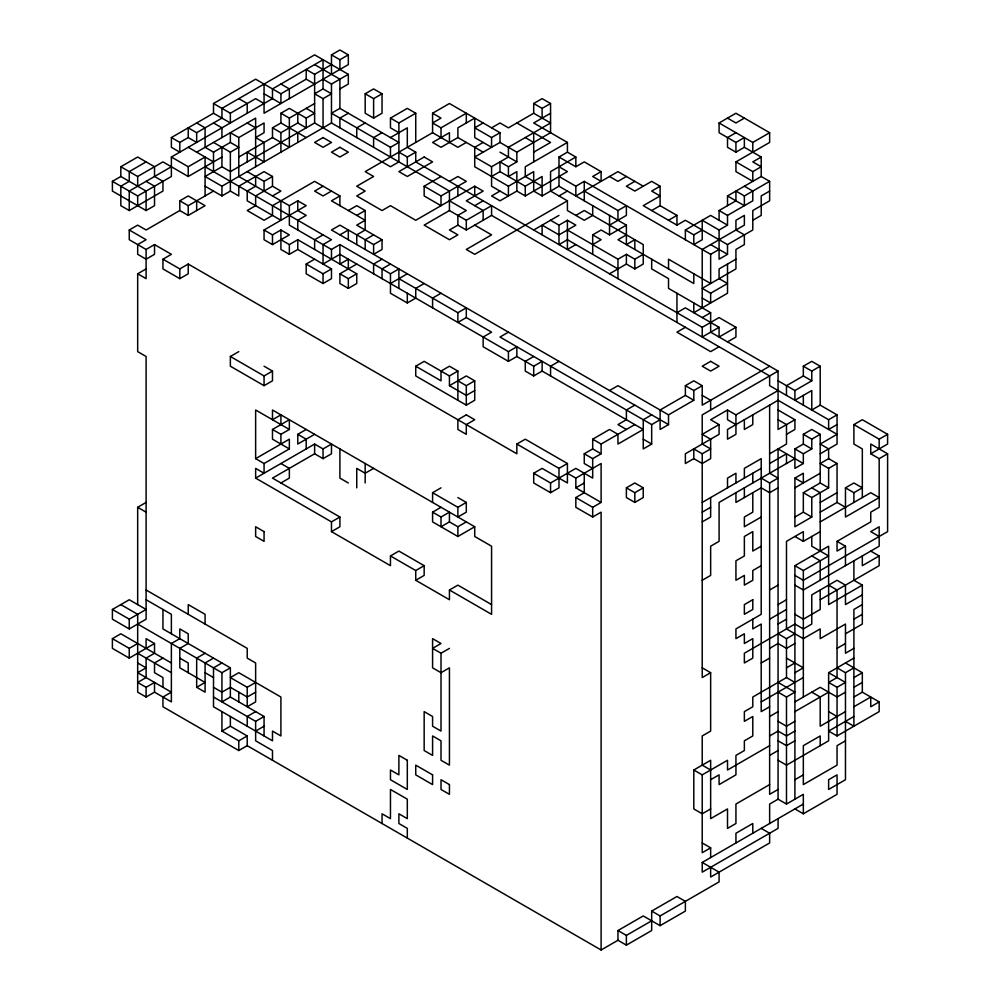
<?xml version="1.0" encoding="UTF-8"?>
<svg xmlns="http://www.w3.org/2000/svg" width="1000" height="1000" viewBox="0 0 1000 1000"><rect width="100%" height="100%" fill="white"/><g stroke="black" fill="none" stroke-linecap="round" stroke-linejoin="round"><path stroke-width="1.5" d="M188.225 137.562L188.225 127.837L196.663 132.7L196.663 142.438L188.225 137.562L179.8 142.438L179.8 152.162L171.375 147.3L171.375 137.562L213.512 113.238L213.512 103.513L255.637 79.188L280.912 93.787L306.2 79.188L314.625 84.05M146.1 181.35L154.525 186.213L154.525 205.675L146.1 210.538L146.1 191.075L120.825 176.488L120.825 166.75L137.675 157.025L154.525 166.75L154.525 176.488L162.95 181.35L162.95 191.075L129.25 210.538L120.825 205.675L120.825 186.213L129.25 181.35L129.25 171.625L146.1 161.887M146.1 210.538L112.4 191.075L112.4 181.35L120.825 176.488M196.663 132.7L221.938 118.112L221.938 108.375L314.625 54.862L348.325 74.325L348.325 84.05L339.9 88.925M213.512 103.513L230.362 113.238L255.637 98.65L264.062 103.513M331.475 74.325L331.475 54.862L339.9 50L348.325 54.862L348.325 64.6L264.062 113.238L264.062 84.05M120.825 166.75L137.675 176.488L162.95 161.887L188.225 176.488L221.938 157.025M112.4 181.35L137.675 195.95L171.375 176.488L171.375 157.025L272.488 98.65L272.488 88.912L323.05 59.725L323.05 88.912L314.625 93.787L323.05 98.65L331.475 93.787L323.05 88.912M306.2 79.188L306.2 69.463L314.625 74.325L331.475 64.6M331.475 54.862L339.9 59.725L348.325 54.862M171.375 166.75L129.25 191.075L129.25 210.538M196.663 152.162L255.637 118.112L255.637 166.762M171.375 157.025L188.225 166.75L205.087 157.025L205.087 195.95M196.663 122.975L205.087 127.837L205.087 147.3L213.512 152.162L230.362 142.438L238.787 147.3L230.362 152.162L213.512 142.438M230.362 142.438L230.362 132.7L238.787 137.562L264.062 122.975L264.062 132.7L255.637 137.562L264.062 142.438L264.062 161.887L247.213 152.162L247.213 161.887M306.2 137.562L280.912 122.975L280.912 113.238L289.35 108.375L306.2 118.112L314.625 113.238L306.2 108.375M323.05 79.188L331.475 84.05L348.325 74.325M280.912 113.238L289.35 118.112L289.35 147.3L272.488 137.562L272.488 127.837L280.912 122.975M289.35 118.112L314.625 103.513M415.737 142.438L415.737 113.238L398.888 122.975L398.888 161.887L390.462 166.762L314.625 122.975L230.362 171.625L221.938 166.75L205.087 176.488L221.938 186.213L331.475 122.975L449.438 191.075L449.438 210.538L424.162 225.138L449.438 239.725L457.875 234.862L449.438 230L457.875 225.138L466.3 230L491.575 215.4L769.638 375.95L769.638 385.675L828.625 419.725L828.625 429.462L837.05 424.588M238.787 157.025L272.488 137.562M272.488 127.837L280.912 132.7L297.775 122.975L306.2 127.837L306.2 118.112M162.95 259.188L179.8 268.913L188.225 264.05L188.225 273.788L179.8 278.65L162.95 268.913L162.95 259.188L171.375 254.325L154.525 244.587L146.1 249.462L129.25 239.725L129.25 230L137.675 225.138L146.1 230L179.8 210.538L188.225 215.4L205.087 205.675L188.225 195.95L179.8 200.812L179.8 210.538M339.9 108.375L331.475 113.238L390.462 147.3L398.888 142.438L339.9 108.375L339.9 79.188L314.625 64.6M365.175 93.787L373.612 88.925L382.038 93.787L382.038 113.238L373.612 118.112L365.175 113.238L365.175 93.787L373.612 98.65L382.038 93.787M179.8 200.812L188.225 205.675L213.512 191.075M348.325 113.238L339.9 118.112L339.9 127.837M205.087 186.213L221.938 195.95L230.362 191.075L238.787 195.95L238.787 186.213L264.062 171.625L272.488 176.488L272.488 186.213L255.637 195.95L255.637 205.675L247.213 210.538L264.062 220.275L272.488 215.4L272.488 205.675L314.625 181.35L339.9 195.95L339.9 205.675M247.213 171.625L264.062 181.35L272.488 176.488M365.175 122.975L356.75 127.837L356.75 137.562M398.888 132.7L390.462 127.837L390.462 118.112L407.312 108.375L415.737 113.238M112.4 609.462L129.25 619.188L146.1 609.462L129.25 599.738L112.4 609.462L112.4 619.188L129.25 628.925L146.1 619.188L146.1 356.488L137.675 351.625L137.675 273.788L146.1 268.913M272.488 195.95L280.912 191.075L272.488 186.213M382.038 132.7L373.612 137.562L373.612 147.3M390.462 137.562L407.312 127.837L407.312 147.3L415.737 152.162L415.737 161.887L702.225 327.3L719.087 317.562L735.938 327.3L735.938 337.025L727.513 341.887M466.3 142.438L457.875 147.3L432.587 132.7L432.587 113.238L449.438 103.513L500 132.7L500 142.438L474.725 157.025L491.575 166.75L508.425 157.025L508.425 147.3L550.562 122.975L533.7 113.238L508.425 127.837L500 122.975L491.575 127.837M238.787 137.562L238.787 176.488L289.35 205.675L297.775 200.812L306.2 205.675L264.062 230L264.062 239.725L272.488 244.587L289.35 234.862L280.912 230L272.488 234.862L264.062 230M323.05 186.213L314.625 191.075L323.05 195.95L331.475 191.075M432.587 132.7L365.175 171.625L373.612 176.488L356.75 186.213L365.175 191.075L356.75 195.95L382.038 210.538L390.462 205.675L415.737 220.275L474.725 186.213L483.15 191.075L466.3 200.812L483.15 210.538L483.15 220.275M432.587 113.238L441.012 118.112L432.587 122.975L441.012 127.837L466.3 113.238L466.3 122.975M339.9 195.95L331.475 200.812L365.175 220.263L356.75 225.138L382.038 239.725L382.038 249.462L373.612 254.325L373.612 244.587L339.9 225.138L331.475 230L668.525 424.588L668.525 414.862L693.8 400.262L693.8 390.538L685.375 385.675L685.375 395.4L660.1 410L660.1 429.462L668.525 424.588M398.888 152.162L407.312 157.025L415.737 152.162M483.15 152.162L457.875 137.562L441.012 147.3L432.587 142.438L449.438 132.7L449.438 142.438M483.15 122.975L474.725 127.837L491.575 137.562L500 132.7M280.912 239.725L289.35 244.587L297.775 239.725L356.75 273.788L356.75 283.512L348.325 288.375L339.9 283.512L339.9 273.788L356.75 264.05M348.325 210.538L356.75 205.675L365.175 210.538L365.175 230L356.75 234.862L356.75 244.587M533.7 113.238L533.7 103.513L542.125 98.65L550.562 103.513L550.562 132.7L516.85 152.162L500 142.438M280.912 230L280.912 249.462L289.35 254.325L297.775 249.462L331.475 268.913L331.475 278.65L323.05 283.512L306.2 273.788L306.2 264.05L314.625 259.188M323.05 234.862L314.625 239.725L314.625 249.462M356.75 215.4L365.175 210.538M483.15 142.438L474.725 147.3L474.725 166.762L508.425 186.213L533.7 171.625L533.7 191.075L542.125 195.95L558.987 186.213L626.388 225.138L626.388 244.587L634.825 239.725L634.825 249.462M533.7 103.513L542.125 108.375L550.562 103.513M339.9 234.862L348.325 230L348.325 239.725M424.162 186.213L441.012 195.95L441.012 205.675L424.162 195.95L424.162 186.213L441.012 176.488M550.562 113.238L533.7 122.975L567.413 142.438L567.413 152.162L558.987 157.025L558.987 186.213M289.35 205.675L289.35 225.138L331.475 249.462L339.9 244.587L390.462 273.788L398.888 268.913L398.888 288.375M449.438 181.35L457.875 176.488L466.3 181.35L441.012 195.95M373.612 234.862L365.175 239.725L365.175 249.462M306.2 264.05L323.05 273.788L331.475 268.913M373.612 244.587L382.038 239.725M491.575 176.488L500 171.625L500 161.887L508.425 166.75L516.85 161.887L516.85 152.162M533.7 152.162L550.562 142.438L516.85 122.975M567.413 142.438L525.275 166.75L525.275 176.488L542.125 186.213M339.9 273.788L348.325 278.65L356.75 273.788M382.038 259.188L373.612 264.05L373.612 273.788M474.725 205.675L483.15 200.812M500 191.075L491.575 195.95L500 200.812L516.85 191.075L525.275 195.95L567.413 171.625L558.987 166.75M264.062 366.213L272.488 371.075L272.488 380.812L264.062 385.675L230.362 366.213L230.362 356.488L238.787 351.625M390.462 264.05L382.038 268.913L382.038 278.65M449.438 210.538L466.3 220.275L491.575 205.675L491.575 215.4M500 171.625L525.275 186.213L542.125 176.488L542.125 195.95M558.987 157.025L575.837 166.75L575.837 157.025L550.562 171.625L550.562 191.075L567.413 200.812L567.413 210.538L584.263 220.275L592.688 215.4L592.688 205.675M575.837 166.75L584.263 161.887L601.112 171.625L601.112 181.35L592.688 176.488L601.112 171.625M390.462 283.512L407.312 273.788M558.987 195.95L567.413 191.075M558.987 176.488L575.837 186.213L584.263 181.35L710.65 254.325L719.087 249.462M230.362 356.488L264.062 375.95L272.488 371.075M424.162 283.512L415.737 288.375L415.737 298.1L407.312 302.975L390.462 293.238L390.462 273.788M567.413 200.812L474.725 254.325L466.3 249.462L491.575 234.862L474.725 225.138M533.7 230L558.987 215.4M626.388 176.488L617.962 181.35L609.538 176.488M727.513 205.675L727.513 195.95L761.213 176.488L761.213 157.025L744.362 147.3L744.362 137.562L735.938 142.438L719.087 132.7L719.087 122.975L735.938 113.238L769.638 132.7L769.638 142.438L735.938 161.887L735.938 171.625L752.788 181.35L752.788 171.625L735.938 161.887M441.012 293.238L432.587 298.1L432.587 307.838M550.562 220.275L558.987 225.138L567.413 220.275L575.837 225.138L558.987 234.862L542.125 225.138L542.125 234.862M575.837 215.4L584.263 210.538L643.25 244.587L643.25 264.05L634.825 268.913L626.388 264.05L626.388 254.325L617.962 259.188L567.413 230M634.825 181.35L626.388 186.213L634.825 191.075L651.675 181.35L660.1 186.213L660.1 205.675L651.675 210.538M744.362 118.112L735.938 122.975L727.513 118.112M735.938 132.7L727.513 137.562L727.513 147.3L735.938 152.162L744.362 147.3M584.263 191.075L617.962 210.538L626.388 205.675L626.388 215.4L609.538 225.138M660.1 186.213L651.675 191.075L660.1 195.95L643.25 205.675L676.95 225.138L685.375 220.275L727.513 244.587L752.788 230L752.788 210.538L769.638 200.812L769.638 181.35L761.213 176.488M398.888 278.65L457.875 312.7L466.3 307.838L466.3 317.562L491.575 332.163L483.15 337.025L483.15 346.75L508.425 361.35L516.85 356.488L533.7 366.213L542.125 361.35L542.125 371.075L643.25 429.462L617.962 444.05L617.962 434.325L609.538 429.462L592.688 439.188L592.688 448.913L601.112 453.775L601.112 444.05L592.688 439.188M575.837 244.6L567.413 249.462L567.413 220.275M592.688 254.325L592.688 234.862L601.112 230L609.538 234.862L626.388 225.138M719.087 122.975L752.788 142.438L769.638 132.7M137.675 604.6L137.675 507.3L146.1 502.438M272.488 429.462L289.35 419.725L289.35 429.462L280.912 434.325L272.488 429.462L272.488 439.188L289.35 448.913L289.35 439.188L255.637 458.65L255.637 410L289.35 429.462M466.3 317.562L457.875 322.425L457.875 312.7M592.688 244.587L601.112 239.725L592.688 234.862M626.388 234.862L617.962 239.725L693.8 283.512L693.8 273.788M761.213 157.025L752.788 161.887L761.213 166.75L752.788 171.625M314.625 434.325L297.775 444.05L297.775 434.325L306.2 429.462M449.438 375.938L449.438 385.675L466.3 375.938L474.725 380.812L474.725 400.262L466.3 405.138L415.737 375.95L415.737 366.213L424.162 361.35L449.438 375.938L457.875 371.075L457.875 400.262M668.525 220.275L676.95 215.4L676.95 225.138M255.637 458.65L264.062 463.512L289.35 448.913M255.637 478.113L314.625 444.05L323.05 448.925L331.475 444.05L331.475 453.787L323.05 458.65L314.625 453.787L272.488 478.113L339.9 517.025L339.9 526.763L331.475 531.625L331.475 521.888L255.637 478.113L255.637 468.375L264.062 473.237L264.062 463.512M508.425 332.163L500 337.025L651.675 424.588L660.1 419.725M609.538 273.788L626.388 264.05M626.388 254.325L634.825 259.188L643.25 254.325M685.375 239.725L685.375 230L710.65 215.4L727.513 225.138L727.513 215.4L752.788 200.812L752.788 191.075L744.362 186.213M719.087 220.275L719.087 210.538L735.938 200.812L735.938 191.075L744.362 195.95L769.638 181.35M685.375 230L693.8 234.862L702.225 230M769.638 191.075L761.213 195.95L761.213 215.4L752.788 220.275M280.912 482.975L289.35 478.113L289.35 468.375L280.912 463.512M205.087 166.75L331.475 239.725L323.05 244.587L323.05 264.05L339.9 254.325L508.425 351.625L516.85 346.75L516.85 356.488M693.8 234.862L693.8 244.587L702.225 239.725L702.225 220.275L719.087 230L727.513 225.138M457.875 380.812L466.3 385.675L474.725 380.812M474.725 390.538L466.3 395.4L449.438 385.675M533.7 356.488L525.275 361.35L525.275 371.075L533.7 375.95L542.125 371.075M727.513 244.587L727.513 254.325L719.087 259.188L719.087 230M373.612 468.375L365.175 473.237L356.75 468.375L356.75 487.837M558.987 361.35L550.562 366.213L550.562 375.95M735.938 259.188L719.087 268.913L719.087 278.65L727.513 283.512L710.65 293.238L702.225 288.375L735.938 268.913L735.938 249.462L744.362 244.587L744.362 234.862L735.938 230L735.938 220.275L744.362 215.4L744.362 225.138L702.225 249.462L702.225 307.838M146.1 648.375L146.1 638.65L154.525 643.512L129.25 658.112L112.4 648.375L112.4 638.65L120.825 633.787L171.375 662.975M676.95 312.7L685.375 307.838L719.087 327.3L719.087 337.025L735.938 327.3M331.475 521.888L339.9 517.025M112.4 638.65L129.25 648.375L137.675 643.512M685.375 327.3L676.95 332.163L710.65 351.625L719.087 346.75M702.225 317.562L710.65 312.7L710.65 332.163L778.062 371.075L778.062 429.462L794.912 419.725L794.912 429.462L786.488 434.325M432.587 502.425L432.587 492.7L441.012 487.837M516.85 444.05L525.275 439.188L567.413 463.512L567.413 482.975L542.125 468.375L533.7 473.237L533.7 482.975L550.562 492.7L558.987 487.837L558.987 468.375L516.85 444.05L516.85 453.787L188.225 264.05M609.538 390.538L617.962 385.675L668.525 414.862M719.087 327.3L702.225 337.025L702.225 327.3M162.95 658.112L154.525 662.975L154.525 672.7L162.95 677.575L162.95 687.3M331.475 531.625L390.462 565.675L390.462 555.95L415.737 570.538L415.737 580.275L449.438 599.725L449.438 590L491.575 614.325L491.575 546.213L474.725 536.487L474.725 526.75L457.875 536.487L432.587 521.888L432.587 512.163L441.012 507.3M154.525 643.512L154.525 653.25L146.1 658.112L146.1 677.575L137.675 682.438L146.1 687.3L154.525 682.438L154.525 692.163L146.1 697.025L137.675 692.163L137.675 614.325L120.825 604.6M205.087 653.25L196.663 658.112L196.663 687.3L205.087 692.163L205.087 662.975L213.512 658.112M432.587 512.163L441.012 517.025L449.438 512.163L449.438 521.888L457.875 526.75L466.3 521.888M457.875 507.3L466.3 502.425L466.3 512.163L457.875 517.025L457.875 507.3L432.587 492.7M634.825 405.138L626.388 410L626.388 419.725L617.962 424.588L626.388 429.462M390.462 555.95L398.888 551.075L424.162 565.675L424.162 575.4L415.737 580.275M449.438 521.888L441.012 526.75L441.012 517.025M685.375 385.675L693.8 380.812L702.225 385.675L702.225 405.138L769.638 366.213M221.938 662.975L213.512 667.837L213.512 706.762L272.488 740.812L272.488 731.087L280.912 735.95L280.912 697.025L238.787 672.7L230.362 677.575L247.213 687.3L255.637 682.438M558.987 468.375L567.413 463.512M592.688 468.375L584.263 463.512L584.263 453.775L592.688 448.913M601.112 444.05L634.825 424.588M651.675 414.862L643.25 419.725L643.25 448.913L651.675 444.05L651.675 424.588M693.8 390.538L702.225 385.675M196.663 687.3L205.087 682.438L179.8 667.837L179.8 648.375L188.225 643.512L188.225 633.787L179.8 628.925L179.8 638.65L171.375 643.512L171.375 701.888L154.525 692.163M137.675 624.05L221.938 672.7L230.362 667.837L230.362 697.025L264.062 716.488L264.062 735.95M533.7 473.237L550.562 482.975L575.837 468.375L592.688 478.1L592.688 458.65L601.112 453.775M415.737 570.538L424.162 565.675M601.112 502.425L575.837 487.837L575.837 478.1L601.112 463.512L601.112 502.425L592.688 507.3L575.837 497.562L575.837 507.3L592.688 517.025L601.112 512.163L601.112 950L617.962 940.275L626.388 945.138L651.675 930.537L651.675 911.087L676.95 896.488L685.375 901.35L685.375 911.087L660.1 925.675L643.25 915.95L617.962 930.537L617.962 940.275M575.837 487.837L584.263 482.975M778.062 371.075L702.225 414.862L702.225 444.05L710.65 448.913L702.225 453.787L693.8 448.913L693.8 458.65L685.375 463.512L685.375 453.787L719.087 434.325L719.087 424.588L710.65 419.725L727.513 410L735.938 414.862L778.062 390.538M230.362 697.025L221.938 701.888L221.938 672.7M575.837 497.562L584.263 492.7L584.263 473.237M786.488 395.4L786.488 385.675L803.337 375.95L803.337 366.213L811.775 361.35L820.2 366.213L820.2 405.138L837.05 414.862L837.05 444.05L820.2 453.787M255.637 692.163L247.213 697.025L230.362 687.3L221.938 692.163L213.512 687.3M719.087 424.588L702.225 434.325L710.65 439.188L710.65 458.65L702.225 463.512L693.8 458.65M803.337 366.213L811.775 371.075L820.2 366.213M449.438 590L457.875 585.138L491.575 604.587M626.388 487.837L634.825 482.975L643.25 487.837L643.25 497.562L634.825 502.425L626.388 497.562L626.388 487.837L634.825 492.7L643.25 487.837M778.062 380.812L794.912 390.538L811.775 380.812L811.775 371.075M221.938 711.625L221.938 731.087L230.362 726.213L247.213 735.95L247.213 745.675L601.112 950M255.637 711.625L247.213 716.488L247.213 726.213M213.512 697.025L255.637 721.35L264.062 716.488M221.938 731.087L238.787 740.812L247.213 735.95M255.637 731.087L264.062 726.213M820.2 405.138L811.775 410L811.775 390.538L794.912 400.262L794.912 390.538M137.675 662.975L146.1 667.837L137.675 672.7L171.375 692.163L162.95 697.025L162.95 706.762L238.787 750.537L247.213 745.675M769.638 453.787L786.488 444.05L786.488 424.588L778.062 419.725M794.912 448.913L803.337 453.787L803.337 463.512L794.912 468.375L794.912 448.913L803.337 444.05L803.337 434.325L811.775 429.462L820.2 434.325L820.2 482.975L803.337 492.7L803.337 512.163L794.912 517.025M828.625 419.725L837.05 414.862M441.012 653.238L441.012 731.075L432.587 726.213L432.587 716.488L424.162 711.625L424.162 750.537L432.587 755.4L432.587 735.95L441.012 740.812L441.012 760.275L449.438 765.138L449.438 667.837L441.012 672.7L432.587 667.837L432.587 638.65L441.012 643.512L432.587 648.375L441.012 653.238L449.438 648.375M702.225 502.425L761.213 468.375M769.638 463.512L786.488 453.787L786.488 463.512M803.337 434.325L811.775 439.188L820.2 434.325M702.225 512.163L710.65 507.3M794.912 458.65L719.087 502.425L719.087 541.35L710.65 546.213L710.65 575.4L702.225 580.275M803.337 453.787L811.775 448.913L811.775 439.188M862.325 497.562L862.325 448.913L853.9 444.05L853.9 424.6L862.325 419.725L887.6 434.325L887.6 444.05L870.75 453.787L870.75 444.05L887.6 453.787L887.6 531.625L803.337 580.275L794.912 575.4M702.225 521.888L710.65 517.025L710.65 497.562M761.213 478.113L769.638 482.975L778.062 478.113L769.638 473.237L769.638 405.138M778.062 487.837L769.638 492.7L761.213 487.837L735.938 502.425L735.938 492.7M794.912 478.113L803.337 473.237L803.337 482.975L794.912 478.113L794.912 526.75L811.775 517.025L811.775 497.562L828.625 487.837L828.625 468.375L837.05 463.512L837.05 502.438L820.2 512.163M837.05 463.512L828.625 458.65L820.2 463.512L828.625 468.375M794.912 487.837L820.2 473.237M853.9 424.6L879.175 439.188L887.6 434.325M761.213 517.025L744.362 526.75L744.362 517.025L752.788 512.163L752.788 492.7M870.75 453.787L879.175 458.65L887.6 453.787M820.2 502.438L837.05 492.7M845.475 487.837L853.9 482.975L862.325 487.837L853.9 492.7L845.475 487.837L845.475 517.025L879.175 497.562L870.75 492.7L820.2 521.888M761.213 546.213L752.788 551.075L752.788 531.625L744.362 536.487L744.362 555.95L735.938 560.812L735.938 580.275L744.362 575.4L744.362 585.138L752.788 580.275L752.788 570.538L761.213 565.675M794.912 536.487L803.337 541.35L820.2 531.625M794.912 799.188L794.912 565.675L828.625 546.213L828.625 604.6L862.325 585.138L862.325 624.05L845.475 633.787M845.475 565.675L845.475 546.213L837.05 551.075L837.05 541.35L870.75 521.888L870.75 512.163L879.175 507.3L879.175 458.65M769.638 590L778.062 585.138M794.912 565.675L803.337 570.538L828.625 555.95L811.775 546.213L811.775 536.487M778.062 604.6L786.488 599.725M769.638 619.188L786.488 609.462M820.2 599.725L879.175 565.675L879.175 555.95L862.325 565.675L862.325 555.95M778.062 624.05L786.488 619.188M710.65 770L702.225 765.138L702.225 735.95L710.65 731.075L710.65 672.7L702.225 677.562L702.225 453.787M769.638 648.375L778.062 643.512L786.488 648.375L794.912 643.512M778.062 633.787L786.488 638.65L794.912 633.787M862.325 594.862L845.475 604.6L845.475 585.138L837.05 580.275L811.775 594.862L811.775 624.05L803.337 628.925L794.912 624.05L744.362 653.238L744.362 662.975L752.788 658.112L752.788 638.65L744.362 643.512L744.362 633.787L735.938 638.65L735.938 628.913L761.213 614.325L761.213 458.65L744.362 468.375L744.362 478.113M761.213 662.975L769.638 658.112M862.325 604.6L853.9 609.462L853.9 726.213L845.475 721.35M853.9 619.188L862.325 614.325M786.488 667.837L794.912 662.975M794.912 682.438L786.488 677.562L752.788 697.025L752.788 706.762L744.362 711.625L744.362 721.35L752.788 716.488L752.788 735.95L744.362 740.812L744.362 750.537L735.938 755.4L735.938 774.862L719.087 784.6L719.087 774.862L710.65 779.725M794.912 672.7L803.337 667.837L786.488 658.112M837.05 648.375L845.475 643.512M761.213 701.888L803.337 677.562M853.9 648.375L845.475 653.238L845.475 624.05L820.2 638.65L820.2 628.925L803.337 638.65L786.488 628.913L786.488 541.35L803.337 531.625L803.337 541.35M769.638 706.762L761.213 711.625L761.213 624.05L752.788 628.913L752.788 619.188M778.062 692.163L786.488 697.025L794.912 692.163L778.062 682.438M778.062 760.275L786.488 765.138L828.625 740.812L828.625 672.7L853.9 658.112M769.638 716.488L778.062 711.625M794.912 701.888L820.2 687.3L837.05 697.025L845.475 692.163M837.05 667.837L845.475 672.7L853.9 667.837M710.65 808.925L702.225 813.787L693.8 808.925L693.8 770L710.65 760.275L710.65 818.65L727.513 808.925L727.513 828.375L735.938 823.512L735.938 804.05L769.638 784.6M794.912 711.625L828.625 692.163M828.625 585.138L837.05 590L837.05 677.562L828.625 682.438L837.05 687.3L845.475 682.438L828.625 672.7M853.9 677.562L862.325 672.7L862.325 692.163L879.175 701.888L879.175 711.625L837.05 735.95L828.625 731.087L853.9 716.488M693.8 770L702.225 774.862L727.513 760.275L727.513 770L769.638 745.675M769.638 735.95L778.062 731.087L786.488 735.95L794.912 731.075M794.912 721.35L786.488 726.213L778.062 721.35M853.9 687.3L862.325 682.438M853.9 697.025L862.325 692.163M769.638 755.4L778.062 750.537M794.912 740.812L786.488 745.675L778.062 740.812M845.475 711.625L820.2 726.213L820.2 697.025L811.775 692.163M853.9 706.762L870.75 697.025L870.75 706.762L879.175 701.888M845.475 740.812L837.05 745.675L837.05 765.138L803.337 784.6L803.337 745.675L820.2 735.95L820.2 745.675M778.062 789.463L769.638 794.325L769.638 482.975M794.912 779.725L803.337 774.862M794.912 808.925L803.337 813.787L803.337 794.325L786.488 804.05L778.062 799.188L769.638 804.05L769.638 823.512M710.65 857.562L710.65 847.837L702.225 852.7L702.225 774.862M778.062 818.65L778.062 828.375L702.225 872.163L702.225 862.438L803.337 804.05M803.337 813.787L837.05 794.325L837.05 774.862L828.625 779.725L828.625 789.463L845.475 779.725L845.475 672.7M617.962 930.537L626.388 935.4L651.675 920.812M651.675 911.087L660.1 915.95L719.087 881.888L719.087 872.163L702.225 862.438M727.513 195.95L744.362 205.675L744.362 195.95M719.087 210.538L727.513 215.4M643.25 186.213L617.962 171.625L575.837 195.95L575.837 186.213M567.413 152.162L575.837 157.025M660.1 205.675L676.95 215.4M525.275 137.562L533.7 142.438M710.65 244.587L727.513 254.325M500 152.162L516.85 161.887M390.462 118.112L398.888 122.975M702.225 298.113L710.65 302.975L710.65 293.238M710.65 312.7L668.525 288.375L668.525 278.65L651.675 268.913L651.675 259.188M617.962 268.913L567.413 239.725L558.987 244.6L558.987 225.138M803.337 375.95L811.775 380.812M280.912 84.05L289.35 88.912L289.35 98.65M264.062 93.787L280.912 103.513L280.912 93.787M449.438 200.812L466.3 210.538L457.875 215.4L457.875 225.138M238.787 98.65L247.213 103.513L247.213 113.238M778.062 410L794.912 419.725M247.213 122.975L255.637 127.837M803.337 444.05L811.775 448.913M213.512 113.238L230.362 122.975L230.362 113.238M702.225 395.4L710.65 400.262L710.65 410M213.512 122.975L221.938 127.837L221.938 137.562M685.375 395.4L693.8 400.262M735.938 424.588L727.513 419.725L727.513 410M803.337 463.512L778.062 448.913L778.062 799.188M820.2 482.975L828.625 487.837M811.775 487.837L820.2 492.7L820.2 551.075M837.05 502.438L845.475 507.3M803.337 492.7L811.775 497.562M879.175 536.487L870.75 531.625L879.175 526.763L879.175 546.213L803.337 590L794.912 585.138M171.375 137.562L179.8 142.438M188.225 147.3L213.512 161.887M803.337 512.163L811.775 517.025M870.75 551.087L879.175 555.95M837.05 541.35L845.475 546.213M643.25 439.188L651.675 444.05M811.775 555.95L820.2 560.812L820.2 580.275M862.325 585.138L853.9 580.275L853.9 560.812M457.875 371.075L449.438 366.213L441.012 371.075L441.012 380.812L415.737 366.213M584.263 453.775L592.688 458.65M567.413 473.237L575.837 478.1M129.25 230L146.1 239.725L137.675 244.587L137.675 254.325L146.1 259.188L154.525 254.325L154.525 244.587M794.912 614.325L803.337 619.188L820.2 609.462L820.2 590M845.475 662.975L862.325 672.7M137.675 273.788L146.1 278.65L146.1 249.462M457.875 497.562L466.3 502.425M828.625 711.625L837.05 716.488M474.725 526.75L272.488 410L272.488 419.725L280.912 414.862L280.912 424.6M297.775 434.325L306.2 439.188L306.2 448.925M702.225 667.837L710.65 672.7M348.325 482.975L339.9 478.113L339.9 448.913M761.213 828.375L769.638 833.25L769.638 842.975L710.65 877.025L710.65 867.3M137.675 507.3L146.1 512.163M702.225 842.975L710.65 847.837M146.1 590L247.213 648.375L247.213 658.112L255.637 662.975L255.637 701.888L247.213 706.762L247.213 687.3M146.1 599.738L171.375 614.325L171.375 633.787M230.362 667.837L162.95 628.925L162.95 609.462M179.8 658.112L188.225 662.975L188.225 672.7M205.087 672.7L213.512 677.575M137.675 653.25L171.375 672.7M879.175 439.188L879.175 448.913M853.9 492.7L853.9 502.438M837.05 687.3L837.05 735.95M828.625 458.65L828.625 448.913L820.2 444.05L837.05 434.325L778.062 400.275L727.513 429.462L727.513 439.188L735.938 434.325L735.938 414.862M803.337 395.4L803.337 405.138M803.337 570.538L803.337 697.025M786.488 638.65L786.488 677.562M786.488 697.025L786.488 804.05M752.788 142.438L752.788 152.162M752.788 414.862L752.788 424.588L744.362 429.462L744.362 419.725M752.788 473.237L752.788 482.975M752.788 833.25L752.788 823.512L735.938 833.25L735.938 842.975M744.362 487.837L744.362 497.562M735.938 142.438L735.938 152.162M735.938 482.975L735.938 473.237L727.513 478.113L727.513 487.837M727.513 264.05L727.513 293.238L693.8 312.7L693.8 302.975M710.65 254.325L710.65 283.512L668.525 259.188L668.525 268.913M676.95 293.238L676.95 322.425M660.1 915.95L660.1 925.675M634.825 259.188L634.825 268.913M634.825 492.7L634.825 502.425M626.388 935.4L626.388 945.138M617.962 210.538L617.962 220.275M617.962 259.188L617.962 278.65M609.538 215.4L609.538 234.862M592.688 507.3L592.688 517.025M584.263 181.35L584.263 200.812M550.562 482.975L550.562 492.7M542.125 108.375L542.125 118.112M533.7 132.7L533.7 161.887M533.7 366.213L533.7 375.95M525.275 186.213L525.275 195.95M516.85 191.075L516.85 171.625L508.425 176.488L508.425 166.75M508.425 186.213L508.425 195.95L491.575 186.213L491.575 166.75M508.425 351.625L508.425 361.35M491.575 137.562L491.575 147.3L474.725 137.562L474.725 118.112L457.875 127.837L457.875 137.562M474.725 186.213L474.725 195.95M466.3 220.275L466.3 230M466.3 385.675L466.3 405.138M457.875 186.213L457.875 195.95M457.875 526.75L457.875 536.487M441.012 127.837L441.012 137.562M407.312 157.025L407.312 166.762M407.312 293.238L407.312 302.975M407.312 838.112L407.312 828.375L398.888 823.512L398.888 813.787L407.312 818.65L407.312 799.188L390.462 789.463L390.462 818.65L382.038 813.787L382.038 823.512M390.462 147.3L390.462 157.025M373.612 98.65L373.612 118.112M365.175 463.512L365.175 482.975M348.325 268.913L348.325 259.188L339.9 264.05L339.9 244.587M348.325 278.65L348.325 288.375M339.9 59.725L339.9 69.463M331.475 84.05L331.475 122.975M331.475 249.462L331.475 259.188M323.05 98.65L323.05 127.837M323.05 273.788L323.05 283.512M323.05 448.925L323.05 458.65M314.625 74.325L314.625 122.975M314.625 444.05L314.625 453.787M297.775 113.238L297.775 122.975M297.775 132.7L297.775 142.438M297.775 200.812L297.775 210.538L306.2 215.4L297.775 220.263L297.775 230M297.775 239.725L297.775 249.462M289.35 244.587L289.35 254.325M280.912 132.7L280.912 152.162M280.912 200.812L280.912 220.275L247.213 200.812L247.213 191.075L255.637 186.213L255.637 176.488M280.912 434.325L280.912 444.05M272.488 234.862L272.488 244.587M272.488 760.275L272.488 750.537L255.637 740.812L255.637 721.35M264.062 181.35L264.062 191.075M264.062 375.95L264.062 385.675M238.787 692.163L238.787 701.888M238.787 740.812L238.787 750.537M230.362 152.162L230.362 191.075M230.362 716.488L230.362 726.213M221.938 147.3L221.938 166.75M221.938 186.213L221.938 195.95M213.512 152.162L213.512 171.625M205.087 624.05L205.087 614.325L188.225 604.6L188.225 614.325M196.663 200.812L196.663 210.538M188.225 166.75L188.225 176.488M188.225 205.675L188.225 215.4M179.8 268.913L179.8 278.65M146.1 687.3L146.1 697.025M137.675 176.488L137.675 186.213M137.675 195.95L137.675 205.675M129.25 619.188L129.25 628.925M129.25 648.375L129.25 658.112M323.05 137.562L314.625 142.438L323.05 147.3L331.475 142.438L323.05 137.562M339.9 147.3L331.475 152.162L339.9 157.025L348.325 152.162L339.9 147.3M424.162 157.025L398.888 171.625L407.312 176.488L432.587 161.887L424.162 157.025M466.3 414.862L457.875 419.725L457.875 429.462L466.3 434.325L466.3 424.588L474.725 419.725L466.3 414.862M710.65 361.35L702.225 366.213L710.65 371.075L719.087 366.213L710.65 361.35M752.788 599.725L744.362 604.6L744.362 614.325L752.788 609.462L752.788 599.725M264.062 531.625L255.637 526.763L255.637 536.487L264.062 541.35L264.062 531.625M407.312 760.275L398.888 755.4L398.888 774.862L390.462 770L390.462 779.725L407.312 789.463L407.312 760.275M432.587 774.862L415.737 765.138L415.737 774.862L432.587 784.6L432.587 774.862M449.438 784.6L441.012 779.725L441.012 789.463L449.438 794.325L449.438 784.6"/></g></svg>
